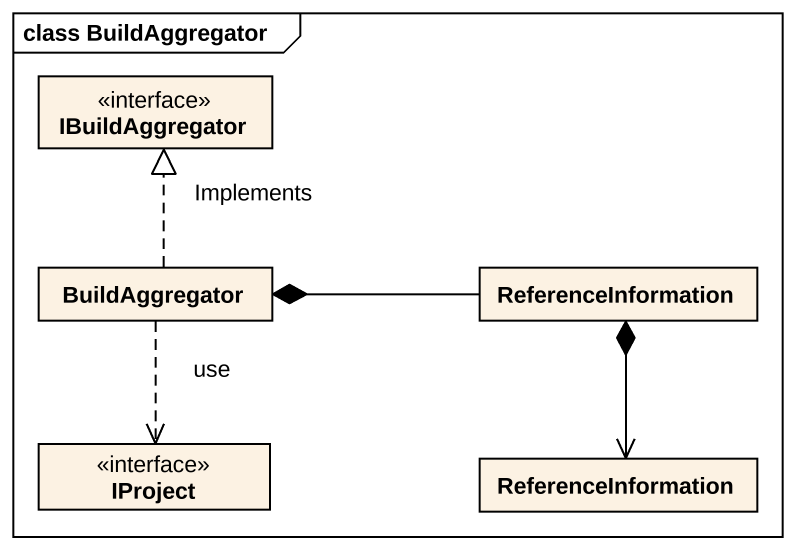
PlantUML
@startuml
mainframe class BuildAggregator
hide circle
hide empty members
interface IBuildAggregator
class BuildAggregator
class ReferenceInformation
interface IProject
class "ReferenceInformation" as ReferenceInformation_2
BuildAggregator .up.|> IBuildAggregator : Implements
BuildAggregator *-right- ReferenceInformation
BuildAggregator ..> IProject : use
ReferenceInformation *--> ReferenceInformation_2
@enduml
